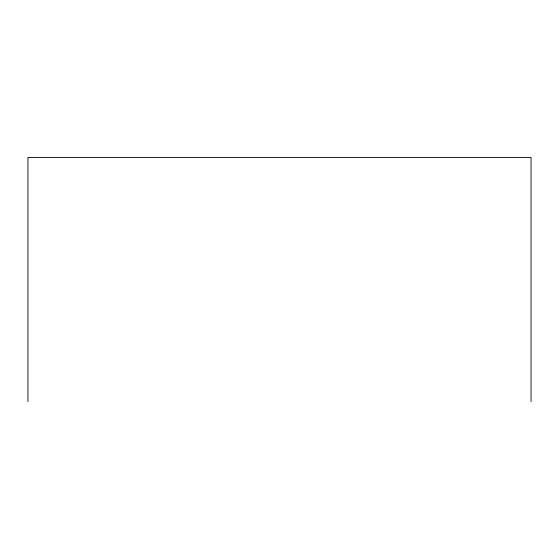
<?xml version="1.0" encoding="UTF-8"?>
<svg xmlns="http://www.w3.org/2000/svg" width="559" height="559" viewBox="0 0 559 559"><rect width="100%" height="100%" fill="white"/><g stroke="black" fill="none" stroke-linecap="round" stroke-linejoin="round"><path stroke-width="0.84" d="M531.05 401.537L531.05 157.463L27.95 157.463L27.95 401.537"/></g></svg>
